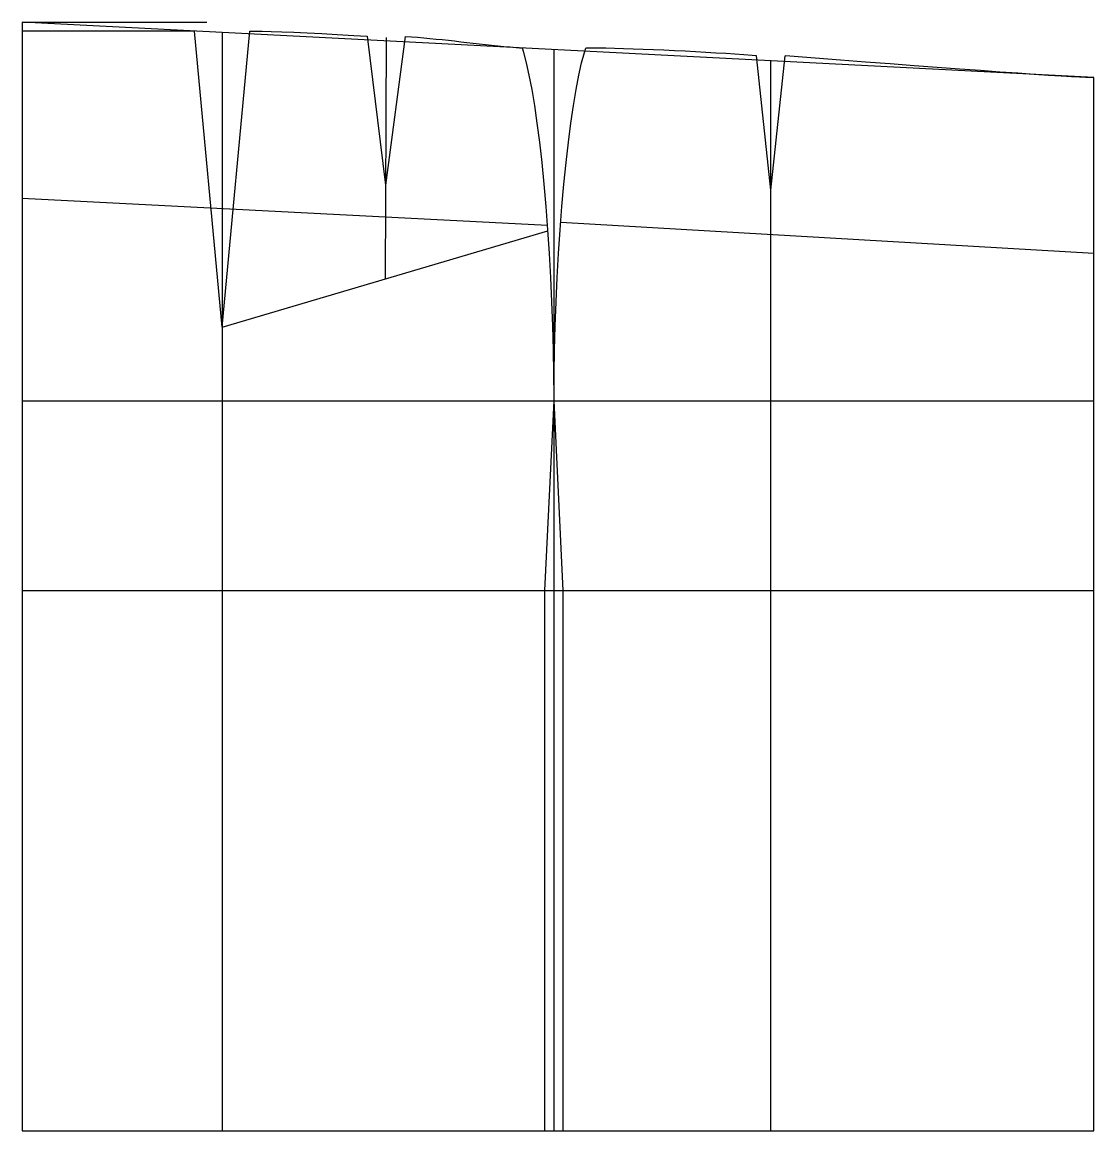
# Model space of a CAD drawing. Extents: x 0 to 580, y -600 to 0.
import ezdxf

# ---------------------------------------------------------------- set-up
doc = ezdxf.new("R2010")
doc.units = 0

msp = doc.modelspace()

# ---------------------------------------------------------------- linework, layer by layer
for p, q in [((580, -30), (0, 0)), ((0, 0), (0, -600)), ((0, 0), (100, 0)), ((0, 0), (100, 0)), ((0, 0), (100, 0)), ((0, 0), (100, 0)), ((93.20871, -4.82114), (0, -4.82114)), ((108.188477, -165), (93.20871, -4.82114)), ((108.18869, -5.595967), (108.18869, -600)), ((108.188904, -165), (123.168671, -4.82114)), ((186.668915, -7.615622), (196.625061, -88.290558)), ((197.003983, -8.291449), (196.385178, -138.937897)), ((207.344986, -7.713554), (196.625061, -88.290558)), ((287.860016, -600), (287.860016, -14.889311)), ((405.240021, -90.960938), (397.499817, -18.222168)), ((405.240021, -90.960938), (412.980225, -18.222168)), ((405.240021, -600), (405.240021, -20.960938)), ((580, -600), (580, -30)), ((0, -95.182129), (284.356934, -109.890533)), ((108.188477, -165), (284.581879, -112.875786)), ((580, -125.21582), (291.475098, -108.434296)), ((0, -205), (580, -205)), ((282.859863, -307.5), (287.860016, -205)), ((292.859863, -307.5), (287.860016, -205)), ((0, -307.5), (580, -307.5)), ((282.860016, -600), (282.859863, -307.5)), ((292.860016, -600), (292.859863, -307.5)), ((0, -600), (580, -600))]:
    msp.add_line(p, q)
for points in [[(123.168671, -4.82114), (125.668671, -4.82114), (129.807022, -4.859384), (134.784256, -4.973783), (140.557922, -5.163365), (147.078781, -5.426511), (154.291214, -5.760977), (162.133636, -6.163909), (170.539185, -6.631869), (179.436111, -7.160864), (186.668915, -7.615626)], [(207.344986, -7.713554), (210.690079, -7.939352), (214.032684, -8.195109), (217.373093, -8.477611), (220.711533, -8.783628), (224.04834, -9.109941), (227.383743, -9.453322), (230.718018, -9.810551), (234.051437, -10.178401), (237.384262, -10.55365), (240.716766, -10.933072), (244.049271, -11.313447), (247.381958, -11.691547), (250.715164, -12.06415), (254.049133, -12.428033), (257.384155, -12.779969), (260.720459, -13.116737), (264.05838, -13.435114), (267.398163, -13.731873), (270.740051, -14.003796)], [(287.860016, -205), (287.860016, -202.499969), (287.790039, -190.1604), (287.580688, -177.457687), (287.233795, -164.500214), (286.752258, -151.398544), (286.140259, -138.264389), (285.402924, -125.209877), (284.546631, -112.346344), (283.578644, -99.7836), (282.507233, -87.628738), (281.341522, -75.985481), (280.091492, -64.953232), (278.767761, -54.626064), (277.381653, -45.09203), (275.944977, -36.432549), (274.470032, -28.721519), (272.96933, -22.024673), (271.45575, -16.399178), (270.740051, -14.003796)], [(287.860016, -205), (287.860016, -202.499969), (287.929993, -190.1604), (288.139343, -177.457687), (288.486237, -164.500214), (288.967773, -151.398544), (289.579773, -138.264389), (290.317108, -125.209877), (291.173401, -112.346344), (292.141388, -99.7836), (293.212799, -87.628738), (294.37851, -75.985481), (295.62854, -64.953232), (296.952271, -54.626064), (298.338379, -45.09203), (299.775055, -36.432549), (301.25, -28.721519), (302.750702, -22.024673), (304.264282, -16.399178), (304.97998, -14.003796)], [(397.499817, -18.222168), (395.007507, -18.026419), (390.55658, -17.689098), (385.792175, -17.351572), (380.754944, -17.01672), (375.487915, -16.687397), (370.035889, -16.366413), (364.445526, -16.056507), (358.764465, -15.760323), (353.041168, -15.480389), (347.324402, -15.219091), (341.663086, -14.97866), (336.105377, -14.761147), (330.698822, -14.568406), (325.489441, -14.402085), (320.521729, -14.2636), (315.838043, -14.154134), (311.478363, -14.07462), (307.479889, -14.025737), (304.97998, -14.003796)], [(580, -30), (577.5, -30), (575.527344, -29.95059), (572.313416, -29.802792), (567.885681, -29.557861), (562.281799, -29.217888), (555.549622, -28.785772), (547.746521, -28.265202), (538.939209, -27.660618), (529.202698, -26.97718), (518.620178, -26.220716), (507.28186, -25.397678), (495.284454, -24.515097), (482.730408, -23.580498), (469.726685, -22.601845), (456.384338, -21.587498), (442.817261, -20.546116), (429.141083, -19.486572), (415.472534, -18.417917), (412.980225, -18.222168)]]:
    msp.add_lwpolyline(points)

doc.saveas('drawing.dxf')
